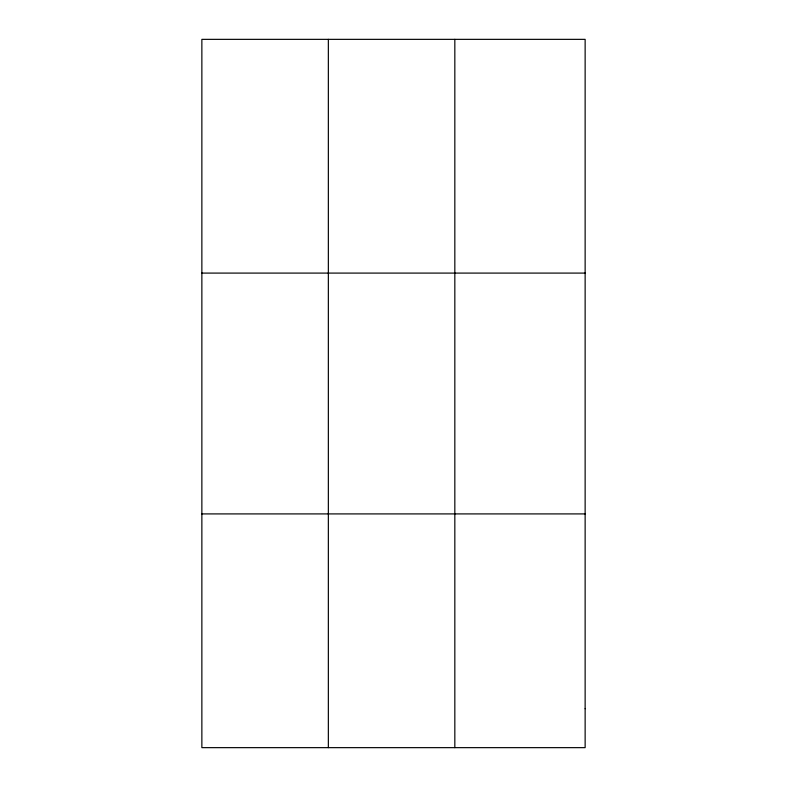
<?xml version="1.0" encoding="UTF-8"?>
<svg xmlns="http://www.w3.org/2000/svg" width="787" height="787" viewBox="0 0 787 787"><rect width="100%" height="100%" fill="white"/><g stroke="black" fill="none" stroke-linecap="round" stroke-linejoin="round"><path stroke-width="1.18" d="M328.346 39.35L328.346 747.65M454.827 39.35L454.827 747.65M201.865 273.089L585.135 273.089M201.865 513.911L585.135 513.911M585.135 708.693L585.135 747.65L201.865 747.65L201.865 39.35L585.135 39.35L585.135 708.693"/></g></svg>
